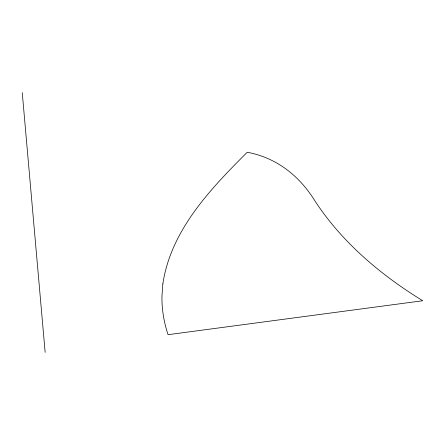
<?xml version="1.0" encoding="UTF-8"?>
<svg xmlns="http://www.w3.org/2000/svg" width="445" height="445" viewBox="0 0 445 445"><rect width="100%" height="100%" fill="white"/><g stroke="black" fill="none" stroke-linecap="round" stroke-linejoin="round"><path stroke-width="0.67" d="M22.25 92.643L45.151 352.357M162.848 283.882L161.963 296.136A135.469 112.329 31.4 0 0 168.077 334.684L422.75 300.742C380.992 275.16 342.633 242.853 315.455 201.735C299.963 176.331 277.018 157.786 247.248 152.257C210.402 189.019 170.874 230.221 162.848 283.882"/></g></svg>
